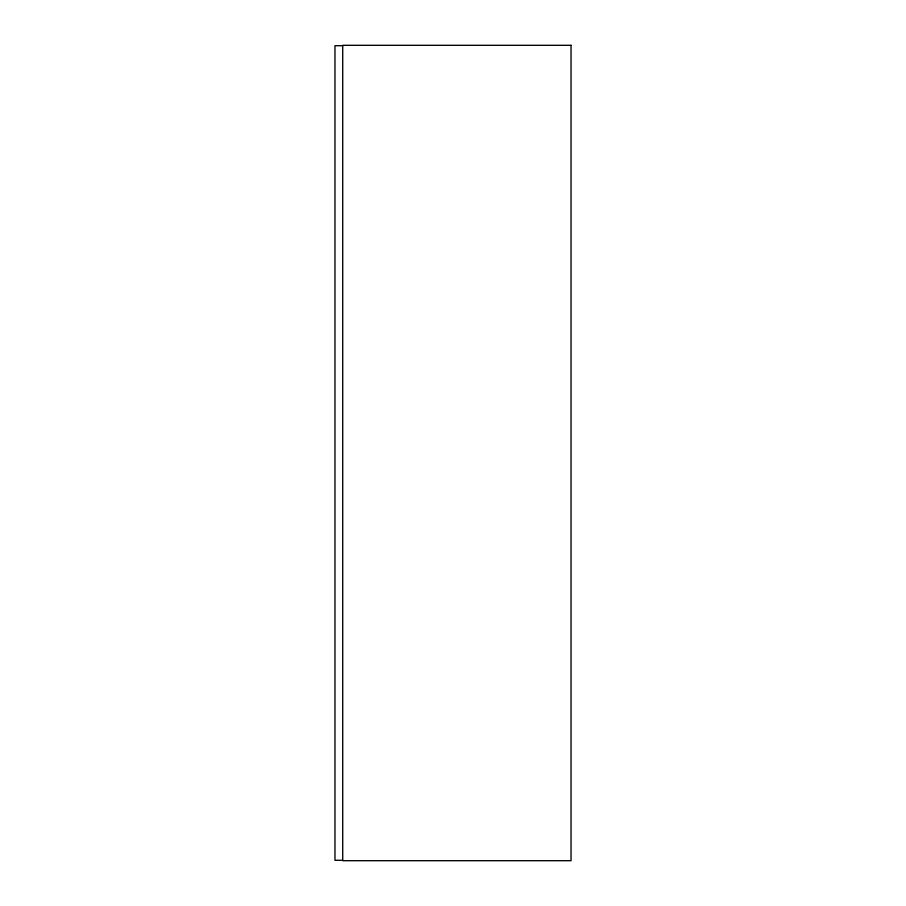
<?xml version="1.0" encoding="UTF-8"?>
<svg xmlns="http://www.w3.org/2000/svg" width="906" height="906" viewBox="0 0 906 906"><rect width="100%" height="100%" fill="white"/><g stroke="black" fill="none" stroke-linecap="round" stroke-linejoin="round"><path stroke-width="1.36" d="M342.717 45.708L334.971 45.708L334.971 860.292L342.717 860.292M571.029 45.3L342.717 45.3L342.717 860.7L571.029 860.7L571.029 45.3"/></g></svg>
